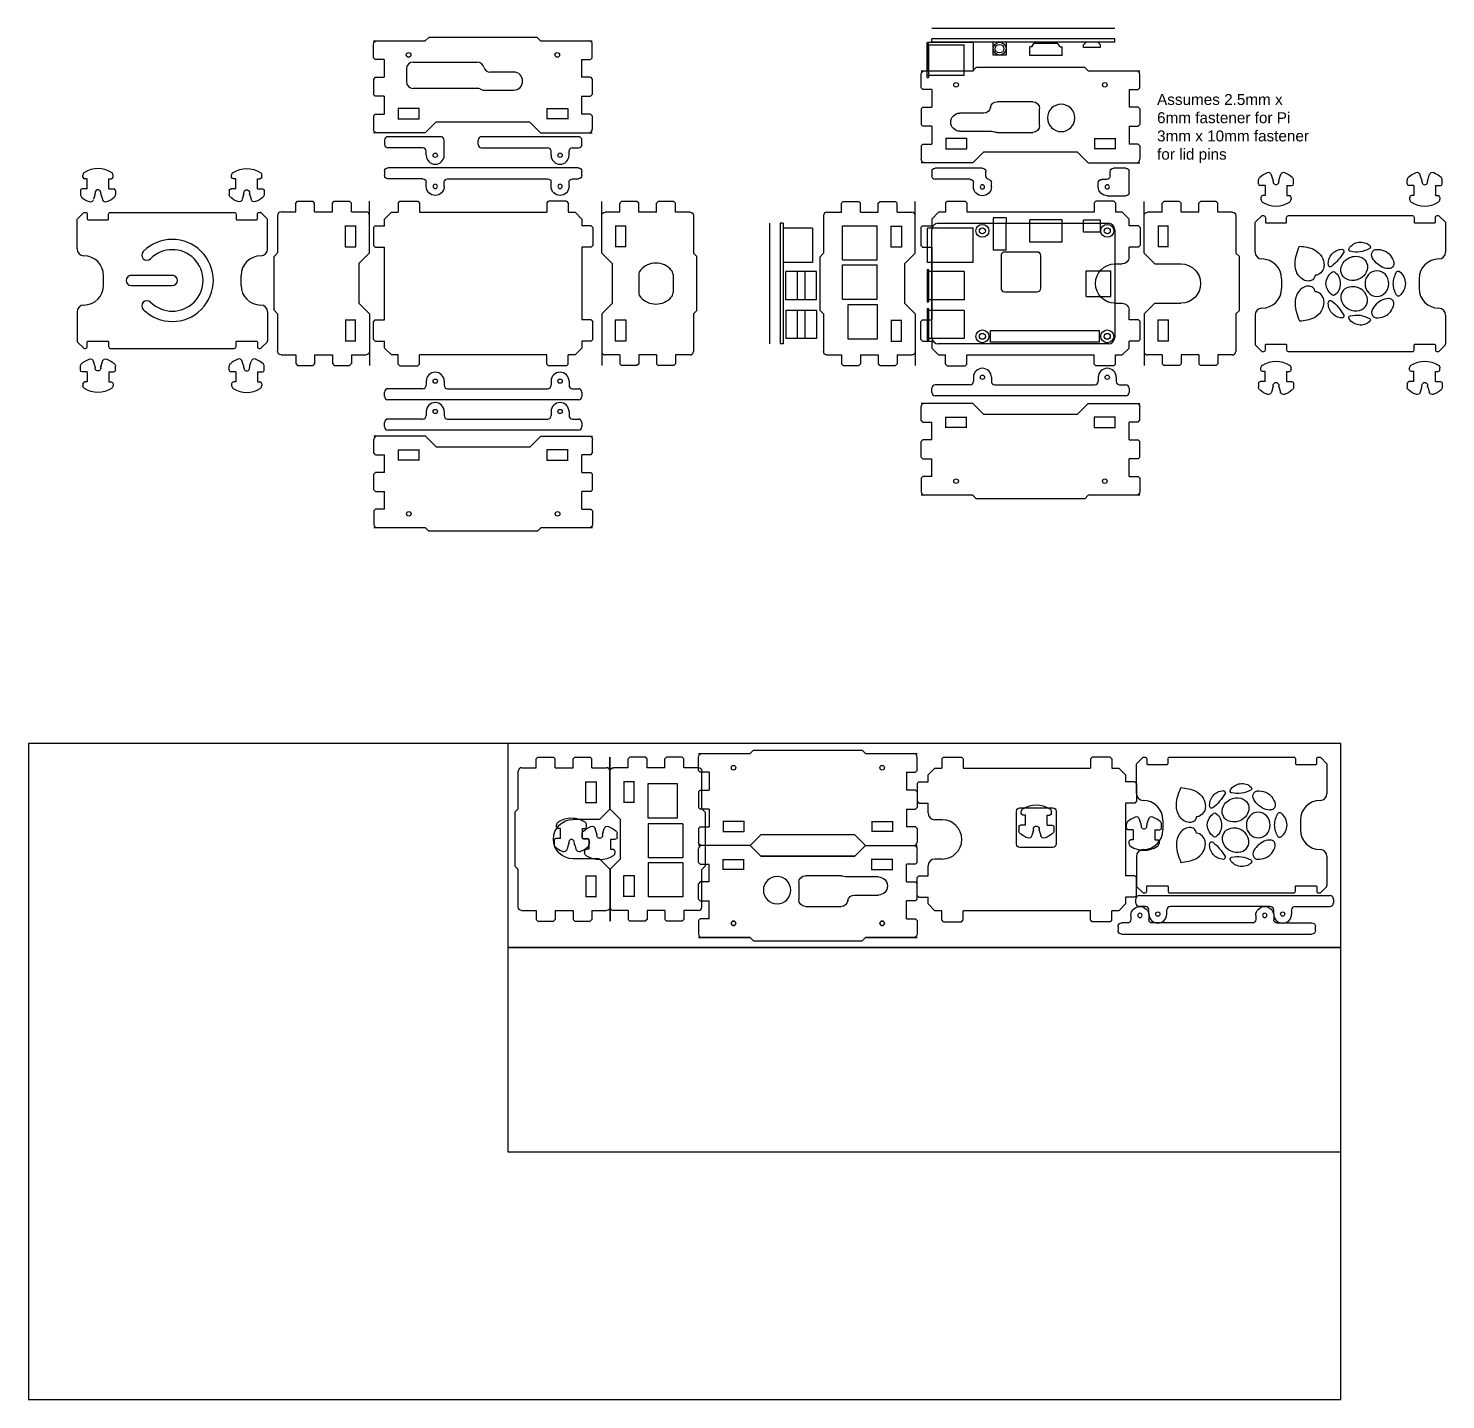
# Model space of a CAD drawing. Header units: inches. Extents: x 29.7 to 85.7, y -5.7 to 34.3.
# Drawn here: x 29.66 to 55.58, y -5.72 to 19.36 of the extents above; entities that cross this region are included whole.
import ezdxf

# ---------------------------------------------------------------- set-up
doc = ezdxf.new("R2010")
doc.units = ezdxf.units.IN
doc.header["$MEASUREMENT"] = 0
doc.layers.add('CUT', color=1, linetype='Continuous')
doc.styles.get("Standard").update_dxf_attribs({"font": 'arial.ttf'})

# ---------------------------------------------------------------- blocks, each defined once
blk = doc.blocks.new('TabHole2')
for p, q in [((-0.195, 0.0925), (0.195, 0.0925)), ((-0.19, 0.0975), (-0.19, -0.0975)), ((0.19, 0.0975), (0.19, -0.0975)), ((0.195, -0.0925), (-0.195, -0.0925))]:
    blk.add_line(p, q)
blk = doc.blocks.new('TabHole')
blk.add_blockref('TabHole2', (0, 0))
blk = doc.blocks.new('FootCurve')
for p, q in [((-1.14, 0.195), (-0.945, 0)), ((-0.945, 0), (0, 0))]:
    blk.add_line(p, q)
blk = doc.blocks.new('Serration_2')
for p, q in [((0, 1.6175), (0, 1.349)), ((0, 1.349), (0.16375, 1.349)), ((0.16375, 1.349), (0.195, 1.31775)), ((0.195, 1.31775), (0.195, 1.03425)), ((0, 1.003), (0, 0.677)), ((0, 1.003), (0.16375, 1.003)), ((0.16375, 1.003), (0.195, 1.03425)), ((0, 0.677), (0.16375, 0.677)), ((0.16375, 0.677), (0.195, 0.64575)), ((0.195, 0.64575), (0.195, 0.36225)), ((0, 0.331), (0, 0.0625)), ((0, 0.331), (0.16375, 0.331)), ((0.16375, 0.331), (0.195, 0.36225))]:
    blk.add_line(p, q)
for centre, start, end in [((-0.0625, 1.6175), 0, 90), ((-0.0625, 0.0625), 270, 0)]:
    blk.add_arc(centre, 0.0625, start, end)
blk = doc.blocks.new('Back')
for p, q in [((-0.555, -0.062), (-0.492, 0)), ((-0.492, 0), (0.493, 0)), ((0.555, -0.062), (0.493, 0)), ((-0.555, -0.062), (-1.243, -0.062)), ((1.243, -0.062), (0.555, -0.062)), ((-0.36, -1.547), (-0.36, -1.068)), ((0.36, -1.547), (0.36, -1.068))]:
    blk.add_line(p, q)
for start, end in [(90, 180), (360, 90)]:
    blk.add_arc((0, -1.068), 0.36, start, end)
at = {"xscale": -1}
for name, p in [('Serration_2', (-1.305, -1.743)), ('FootCurve', (-1.5, -1.743)), ('TabHole', (-0.86, -1.395))]:
    blk.add_blockref(name, p, dxfattribs=at)
for name, p in [('Serration_2', (1.305, -1.743)), ('FootCurve', (1.5, -1.743)), ('TabHole', (0.86, -1.395))]:
    blk.add_blockref(name, p)
blk = doc.blocks.new('Front')
for p, q in [((-0.555, -0.063), (-1.243, -0.063)), ((-0.555, -0.063), (-0.493, 0)), ((-0.493, 0), (0.492, 0)), ((0.492, 0), (0.555, -0.063)), ((1.242, -0.063), (0.555, -0.063)), ((-0.384, -0.512), (-0.384, -1.043)), ((-0.282, -0.411), (-0.282, -1.043)), ((0.343, -0.411), (0.343, -1.043)), ((0.433, -0.411), (0.433, -1.043)), ((-0.384, -1.043), (-1.014, -1.043)), ((-0.282, -1.043), (0.343, -1.043)), ((0.433, -1.043), (1.058, -1.043)), ((0.36, -1.548), (-0.36, -1.548))]:
    blk.add_line(p, q)
for points in [[(-1.014, -1.043), (-1.014, -0.512), (-0.384, -0.512)], [(-0.282, -0.411), (0.343, -0.411)], [(0.433, -0.411), (1.058, -0.411), (1.058, -1.043)]]:
    blk.add_lwpolyline(points)
at = {"xscale": -1}
for name, p in [('Serration_2', (-1.305, -1.743)), ('FootCurve', (-1.5, -1.743)), ('TabHole', (-0.86, -1.395))]:
    blk.add_blockref(name, p, dxfattribs=at)
for name, p in [('Serration_2', (1.305, -1.743)), ('FootCurve', (1.5, -1.743)), ('TabHole', (0.86, -1.395))]:
    blk.add_blockref(name, p)
blk = doc.blocks.new('Serration_3')
for p, q in [((0, 1.37025), (0, 1.6175)), ((-0.195, 1.339), (-0.03125, 1.339)), ((-0.195, 1.339), (-0.195, 1.013)), ((-0.03125, 1.339), (0, 1.37025)), ((-0.03125, 1.013), (-0.195, 1.013)), ((-0.03125, 1.013), (0, 0.98175)), ((0, 0.98175), (0, 0.69825)), ((-0.195, 0.667), (-0.03125, 0.667)), ((-0.195, 0.667), (-0.195, 0.341)), ((-0.03125, 0.667), (0, 0.69825)), ((-0.03125, 0.341), (-0.195, 0.341)), ((-0.03125, 0.341), (0, 0.30975)), ((0, 0.30975), (0, 0.0625))]:
    blk.add_line(p, q)
for centre, start, end in [((-0.0625, 1.6175), 0, 90), ((-0.0625, 0.0625), 270, 0)]:
    blk.add_arc(centre, 0.0625, start, end)
blk = doc.blocks.new('Threaded3mmBolt')
blk.add_circle((0, 0), 0.042)
blk = doc.blocks.new('OtherSide')
for p, q in [((-2, -0.0625), (-1.055, -0.0625)), ((-0.9925, 0), (-1.055, -0.0625)), ((-0.9925, 0), (0.9925, 0)), ((0.9925, 0), (1.055, -0.0625)), ((1.055, -0.0625), (2, -0.0625)), ((0.86, -1.5475), (-0.86, -1.5475))]:
    blk.add_line(p, q)
at = {"xscale": -1}
for name, p in [('Serration_3', (-2, -1.7425)), ('FootCurve', (-2, -1.7425)), ('TabHole', (-1.36, -1.395))]:
    blk.add_blockref(name, p, dxfattribs=at)
for name, p in [('Serration_3', (2, -1.7425)), ('FootCurve', (2, -1.7425)), ('TabHole', (1.36, -1.395))]:
    blk.add_blockref(name, p)
at = {"layer": 'CUT'}
for p in [(-1.36, -0.32), (1.36, -0.32)]:
    blk.add_blockref('Threaded3mmBolt', p, dxfattribs=at)
blk = doc.blocks.new('Spacer')
for p, q in [((-1.805, -0.063), (-1.805, 0.015)), ((-1.742, 0.078), (1.742, 0.078)), ((1.805, 0.015), (1.805, -0.063)), ((-1.805, -0.063), (-1.805, -0.063)), ((-1.632, -0.125), (-1.742, -0.125)), ((-1.569, -0.263), (-1.569, -0.188)), ((-1.241, -0.263), (-1.241, -0.188)), ((0.652, -0.125), (-1.178, -0.125)), ((0.714, -0.263), (0.714, -0.188)), ((1.043, -0.263), (1.043, -0.188)), ((1.105, -0.125), (1.742, -0.125)), ((1.805, -0.063), (1.805, -0.063))]:
    blk.add_line(p, q)
for centre in [(-1.405, -0.263), (0.878, -0.263)]:
    blk.add_circle(centre, 0.0392)
for centre, radius, start, end in [((-1.742, 0.015), 0.0625, 90, 180), ((1.742, 0.015), 0.0625, 0, 90), ((-1.742, -0.063), 0.0625, 180, 270), ((-1.632, -0.188), 0.0625, 0, 90), ((-1.178, -0.188), 0.0625, 90, 180), ((0.652, -0.188), 0.0625, 0, 90), ((1.105, -0.188), 0.0625, 90, 180), ((1.742, -0.063), 0.0625, 270, 0), ((-1.405, -0.263), 0.164, 180, 0), ((0.878, -0.263), 0.164, 180, 0)]:
    blk.add_arc(centre, radius, start, end)
blk = doc.blocks.new('Baseplate')
for p, q in [((-0.5, 1.474), (-0.469, 1.505)), ((-0.5, 1.474), (-0.5, 1.305)), ((-0.469, 1.505), (-0.141, 1.505)), ((-0.141, 1.505), (-0.11, 1.474)), ((-0.11, 1.474), (-0.11, 1.305)), ((2.22, 1.474), (2.251, 1.505)), ((2.22, 1.474), (2.22, 1.305)), ((2.579, 1.505), (2.251, 1.505)), ((2.579, 1.505), (2.61, 1.474)), ((2.61, 1.474), (2.61, 1.305)), ((-0.95, 1.024), (-0.919, 1.055)), ((-0.919, 1.055), (-0.75, 1.055)), ((3.029, 1.055), (2.86, 1.055)), ((3.029, 1.055), (3.06, 1.024)), ((-0.95, 1.024), (-0.95, 0.696)), ((3.06, 1.024), (3.06, 0.696)), ((-0.95, 0.696), (-0.919, 0.665)), ((-0.919, 0.665), (-0.75, 0.665)), ((-0.75, 0.485), (-0.75, 0.665)), ((3.029, 0.665), (2.86, 0.665)), ((3.06, 0.696), (3.029, 0.665)), ((-0.495, 0.36), (-0.625, 0.36)), ((-0.75, -0.665), (-0.75, -0.485)), ((-0.495, -0.36), (-0.625, -0.36)), ((-0.95, -0.696), (-0.919, -0.665)), ((-0.95, -1.024), (-0.95, -0.696)), ((-0.919, -0.665), (-0.75, -0.665)), ((3.029, -0.665), (2.86, -0.665)), ((3.029, -0.665), (3.06, -0.696)), ((3.06, -1.024), (3.06, -0.696)), ((-0.919, -1.055), (-0.95, -1.024)), ((3.06, -1.024), (3.029, -1.055)), ((-0.919, -1.055), (-0.75, -1.055)), ((3.029, -1.055), (2.86, -1.055)), ((-0.5, -1.474), (-0.5, -1.305)), ((-0.469, -1.505), (-0.5, -1.474)), ((-0.469, -1.505), (-0.141, -1.505)), ((-0.141, -1.505), (-0.11, -1.474)), ((-0.11, -1.474), (-0.11, -1.305)), ((2.22, -1.474), (2.22, -1.305)), ((2.251, -1.505), (2.22, -1.474)), ((2.579, -1.505), (2.251, -1.505)), ((2.61, -1.474), (2.579, -1.505)), ((2.61, -1.474), (2.61, -1.305))]:
    blk.add_line(p, q)
for points in [[(-0.75, 1.055), (-0.75, 1.18), (-0.625, 1.305), (-0.5, 1.305)], [(-0.11, 1.305), (2.22, 1.305)], [(2.61, 1.305), (2.735, 1.305), (2.86, 1.18), (2.86, 1.055)], [(2.86, 0.665), (2.86, -0.665)], [(-0.5, -1.305), (-0.625, -1.305), (-0.75, -1.18), (-0.75, -1.055)], [(2.86, -1.055), (2.86, -1.18), (2.735, -1.305), (2.61, -1.305)], [(2.22, -1.305), (-0.11, -1.305)]]:
    blk.add_lwpolyline(points)
blk.add_lwpolyline([(0.93, 0.577), (1.53, 0.577, -0.414214), (1.592, 0.515), (1.592, -0.085, -0.414214), (1.53, -0.148), (0.93, -0.148, -0.414214), (0.867, -0.085), (0.867, 0.515, -0.414214)], format="xyb", close=True)
for centre, radius, start, end in [((-0.625, 0.485), 0.125, 180, 270), ((-0.495, 0), 0.36, 270, 90), ((-0.625, -0.485), 0.125, 90, 180)]:
    blk.add_arc(centre, radius, start, end)
blk = doc.blocks.new('Side')
for p, q in [((-0.992, 0), (0.993, 0)), ((0.993, 0), (1.055, -0.063)), ((-1.055, -0.063), (-2, -0.063)), ((-1.055, -0.063), (-0.992, 0)), ((2, -0.063), (1.055, -0.063)), ((-0.167, -1.066), (-0.167, -0.753)), ((-0.042, -0.628), (0.608, -0.628)), ((0.855, -0.837), (1.292, -0.837)), ((0.608, -1.191), (-0.042, -1.191)), ((1.292, -1.167), (0.714, -1.167))]:
    blk.add_line(p, q)
blk.add_lwpolyline([(-0.86, -1.548), (0.86, -1.548)])
blk.add_circle((-0.563, -0.925), 0.25)
for centre, radius, start, end in [((-0.042, -0.753), 0.125, 90, 180), ((0.608, -0.753), 0.125, 9.5893, 90), ((0.855, -0.712), 0.125, 189.5893, 270), ((1.292, -1.002), 0.165, 270, 90), ((-0.042, -1.066), 0.125, 180, 270), ((0.608, -1.066), 0.125, 270, 295.0078), ((0.714, -1.292), 0.125, 90, 115.0078)]:
    blk.add_arc(centre, radius, start, end)
at = {"xscale": -1}
for name, p in [('Serration_3', (-2, -1.743)), ('FootCurve', (-2, -1.743)), ('TabHole', (-1.36, -1.395))]:
    blk.add_blockref(name, p, dxfattribs=at)
for name, p in [('Serration_3', (2, -1.743)), ('FootCurve', (2, -1.743)), ('TabHole', (1.36, -1.395))]:
    blk.add_blockref(name, p)
at = {"layer": 'CUT', "xscale": -1}
for p in [(-1.36, -0.32), (1.36, -0.32)]:
    blk.add_blockref('Threaded3mmBolt', p, dxfattribs=at)
blk = doc.blocks.new('RaspPi')
for p, q in [((3, 28), (82, 28)), ((57.82, 27), (7.18, 27)), ((7.18, 27), (7.18, 22)), ((57.82, 22), (57.82, 27)), ((86.56, 11.5), (86.56, 26.5)), ((87.16, 26.5), (86.56, 26.5)), ((87.16, 11.5), (87.16, 26.5)), ((154, -28), (154, 28)), ((154, 28), (155.5, 28)), ((155.5, -28), (155.5, 28)), ((160.45, -28), (160.45, 28)), ((0, -25), (0, 25)), ((7.18, 22), (57.82, 22)), ((69.96, 12.45), (69.96, 25.55)), ((69.96, 25.55), (87.16, 25.55)), ((85, 25), (85, -25)), ((138.5, 25.55), (152.8, 25.55)), ((138.5, 12.45), (138.5, 25.55)), ((143.9, 25.55), (143.9, 12.45)), ((147.4, 25.55), (147.4, 12.45)), ((152.8, 12.45), (152.8, 25.55)), ((69.96, 12.45), (87.16, 12.45)), ((69.96, -5.55), (69.96, 7.55)), ((69.96, 7.55), (87.16, 7.55)), ((87.16, 11.5), (86.56, 11.5)), ((86.56, -6.5), (86.56, 8.5)), ((87.16, 8.5), (86.56, 8.5)), ((87.16, -6.5), (87.16, 8.5)), ((138.5, 12.45), (152.8, 12.45)), ((138.5, 7.55), (152.8, 7.55)), ((138.5, 7.55), (138.5, -5.55)), ((143.9, 7.55), (143.9, -5.55)), ((147.4, 7.55), (147.4, -5.55)), ((152.8, 7.55), (152.8, -5.55)), ((13.3, 6), (1.9, 6)), ((1.9, 6), (1.9, -6)), ((13.3, 6), (13.3, -6)), ((13.3, -6), (1.9, -6)), ((69.96, -5.55), (87.16, -5.55)), ((87.16, -6.5), (86.56, -6.5)), ((138.5, -5.55), (152.8, -5.55)), ((65.75, -9.75), (65.75, -25.75)), ((65.75, -9.75), (87, -9.75)), ((87, -9.75), (87, -25.75)), ((140.5, -25.75), (140.5, -9.75)), ((140.5, -9.75), (154, -9.75)), ((24.5, -19.25), (24.5, -29.6)), ((24.5, -19.25), (39.5, -19.25)), ((39.5, -19.25), (39.5, -29.6)), ((50.5, -15.5), (56.5, -15.5)), ((50.5, -15.5), (50.5, -28)), ((56.5, -28), (56.5, -15.5)), ((6.6, -23.85), (6.6, -29.5)), ((6.6, -23.85), (14.6, -23.85)), ((14.6, -23.85), (14.6, -29.5)), ((65.75, -25.75), (87, -25.75)), ((140.5, -25.75), (154, -25.75)), ((82, -28), (3, -28)), ((6.6, -29.5), (14.6, -29.5)), ((24.5, -29.6), (39.5, -29.6)), ((50.5, -30.5), (50.5, -28)), ((50.5, -30.5), (56.5, -30.5)), ((56.5, -30.5), (56.5, -28)), ((154, -28), (155.5, -28)), ((65.75, -98.61), (87, -98.61)), ((65.75, -112.11), (65.75, -98.61)), ((69.96, -96.61), (87.16, -96.61)), ((69.96, -96.61), (69.96, -110.91)), ((86.56, -96.61), (86.56, -95.66)), ((87.16, -95.66), (86.56, -95.66)), ((86.56, -110.91), (86.56, -96.61)), ((87, -98.61), (87, -112.11)), ((87.16, -95.66), (87.16, -111.86)), ((6.6, -109.61), (14.6, -109.61)), ((6.6, -109.61), (6.6, -110.86)), ((6.6, -110.86), (7.85, -112.11)), ((14.6, -110.86), (13.35, -112.11)), ((14.6, -109.61), (14.6, -110.86)), ((24.5, -105.96), (39.5, -105.96)), ((24.5, -105.96), (24.5, -109.96)), ((25.45, -109.96), (24.5, -109.96)), ((25.45, -109.96), (26.4, -111.46)), ((26.4, -111.46), (37.6, -111.46)), ((38.55, -109.96), (37.6, -111.46)), ((38.55, -109.96), (39.5, -109.96)), ((39.5, -105.96), (39.5, -109.96)), ((50.5, -112.11), (50.5, -106.11)), ((50.5, -106.11), (56.5, -106.11)), ((56.5, -106.11), (56.5, -112.11)), ((86.56, -110.91), (69.96, -110.91)), ((86.56, -110.91), (86.56, -111.86)), ((87.16, -111.86), (86.56, -111.86)), ((0, -112.11), (0, -113.61)), ((0, -112.11), (85, -112.11)), ((0, -113.61), (85, -113.61)), ((87, -112.11), (65.75, -112.11)), ((85, -112.11), (85, -113.61)), ((0, -118.56), (85, -118.56))]:
    blk.add_line(p, q)
for centre, radius in [((3.5, 24.5), 3), ((61.5, 24.5), 3), ((3.5, 24.5), 1.38), ((61.5, 24.5), 1.38), ((3.5, -24.5), 3), ((3.5, -24.5), 1.38), ((61.5, -24.5), 3), ((61.5, -24.5), 1.38), ((53.5, -109.11), 3), ((53.5, -109.11), 2)]:
    blk.add_circle(centre, radius)
for centre, start, end in [((3, 25), 90, 180), ((82, 25), 0, 90), ((3, -25), 180, 270), ((82, -25), 270, 0)]:
    blk.add_arc(centre, 3, start, end)
blk = doc.blocks.new('PiSymbol')
at = {"layer": 'CUT'}
for centre, radius, start, end in [((-0.346, 0.142), 0.246, 83.4596, 177.2954), ((-0.95, 0.853), 0.836, 299.1813, 321.5738), ((-0.321, 0.354), 0.0327, 321.5738, 83.4596), ((-0.175, 0.298), 0.0327, 144.9719, 216.5639), ((0.013, 0.167), 0.262, 92.8357, 144.9719), ((-0.009, 0.422), 0.239, 216.5639, 272.151), ((-0.013, 0.167), 0.262, 35.0281, 87.1643), ((0.009, 0.422), 0.239, 267.849, 323.4361), ((0.175, 0.298), 0.0327, 323.4361, 35.0281), ((0.321, 0.354), 0.0327, 96.5404, 218.4262), ((0.95, 0.853), 0.836, 218.4262, 240.8187), ((0.345, 0.142), 0.246, 2.7046, 96.5404), ((-0.477, -0.169), 0.237, 122.6242, 221.611), ((-0.587, 0.003), 0.0327, 13.7258, 122.6242), ((-0.997, -0.097), 0.454, 330.5094, 13.7258), ((-0.559, 0.152), 0.0327, 177.2954, 299.1813), ((0.558, 0.152), 0.0327, 240.8187, 2.7046), ((0.996, -0.097), 0.454, 166.2742, 209.4906), ((0.587, 0.003), 0.0327, 57.3758, 166.2742), ((0.477, -0.169), 0.237, 318.389, 57.3758), ((-0.63, -0.304), 0.0327, 221.611, 330.5094), ((0.629, -0.304), 0.0327, 209.4906, 318.389), ((0.024, -1.19), 0.461, 93.055, 119.122), ((-0.025, -1.19), 0.461, 60.878, 86.945), ((-0.184, -0.816), 0.0327, 119.122, 218.8394), ((0.002, -0.666), 0.272, 218.8394, 269.4443), ((-0.003, -0.666), 0.272, 270.5557, 321.1606), ((0.184, -0.816), 0.0327, 321.1606, 60.878)]:
    blk.add_arc(centre, radius, start, end, dxfattribs=at)
blk.add_ellipse((0, -0.449), major_axis=(-0.22, 0), ratio=0.930887, dxfattribs=at)
for points, knots in [([(-0.14, 0.613), (-0.118, 0.62), (-0.07, 0.635), (-0.02, 0.757), (-0.125, 0.929), (-0.38, 0.984), (-0.547, 0.921), (-0.644, 0.885)], [0.8936892, 0.8936892, 0.8936892, 0.8936892, 0.9636226, 1.0498183, 1.2668456, 1.5012888, 1.8271198, 1.8271198, 1.8271198, 1.8271198]), ([(-0.644, 0.885), (-0.635, 0.795), (-0.618, 0.644), (-0.477, 0.493), (-0.338, 0.451), (-0.222, 0.477), (-0.155, 0.542), (-0.144, 0.596), (-0.14, 0.613)], [0, 0, 0, 0, 0.2810917, 0.4696819, 0.623563, 0.7199689, 0.8387473, 0.8936892, 0.8936892, 0.8936892, 0.8936892]), ([(0.139, 0.613), (0.117, 0.62), (0.068, 0.635), (0.018, 0.757), (0.124, 0.929), (0.379, 0.984), (0.546, 0.921), (0.643, 0.885)], [0.8936892, 0.8936892, 0.8936892, 0.8936892, 0.9636226, 1.0498183, 1.2668456, 1.5012888, 1.8271198, 1.8271198, 1.8271198, 1.8271198]), ([(0.643, 0.885), (0.633, 0.795), (0.617, 0.644), (0.475, 0.493), (0.337, 0.451), (0.221, 0.477), (0.154, 0.542), (0.142, 0.596), (0.139, 0.613)], [0, 0, 0, 0, 0.2810917, 0.4696819, 0.623563, 0.7199689, 0.8387473, 0.8936892, 0.8936892, 0.8936892, 0.8936892]), ([(-0.054, -0.055), (-0.057, -0.081), (-0.076, -0.154), (-0.156, -0.26), (-0.308, -0.309), (-0.452, -0.224), (-0.492, -0.038), (-0.392, 0.138), (-0.215, 0.194), (-0.071, 0.11), (-0.049, 0.002), (-0.054, -0.055), (-0.054, -0.055)], [0.094843, 0.094843, 0.094843, 0.094843, 0.179843, 0.331355, 0.501424, 0.633474, 0.814835, 1.047571, 1.214714, 1.349568, 1.527963, 1.528765, 1.528765, 1.528765, 1.528765]), ([(0.053, -0.055), (0.056, -0.081), (0.075, -0.154), (0.155, -0.26), (0.307, -0.309), (0.451, -0.224), (0.491, -0.038), (0.391, 0.138), (0.214, 0.194), (0.07, 0.11), (0.049, 0.002), (0.053, -0.055), (0.053, -0.055)], [0.094843, 0.094843, 0.094843, 0.094843, 0.179843, 0.331355, 0.501424, 0.633474, 0.814835, 1.047571, 1.214714, 1.349568, 1.527963, 1.528765, 1.528765, 1.528765, 1.528765])]:
    blk.add_open_spline(points, degree=3, knots=knots, dxfattribs=at)
for points in [[(-0.549, -0.371), (-0.5, -0.358), (-0.384, -0.414), (-0.292, -0.519), (-0.258, -0.646), (-0.275, -0.706), (-0.327, -0.737), (-0.455, -0.702), (-0.551, -0.607), (-0.588, -0.466), (-0.58, -0.404), (-0.549, -0.371)], [(0.549, -0.371), (0.5, -0.358), (0.384, -0.414), (0.292, -0.519), (0.258, -0.646), (0.274, -0.706), (0.327, -0.737), (0.455, -0.702), (0.55, -0.607), (0.588, -0.466), (0.58, -0.404), (0.549, -0.371)]]:
    blk.add_spline(points, degree=3, dxfattribs=at)
blk = doc.blocks.new('Lid2')
for p, q in [((-1.258, -1.075), (-1.258, -1.255)), ((1.257, -1.075), (1.257, -1.255)), ((1.742, -1.74), (1.742, -2.269)), ((1.627, -2.398), (1.733, -2.292))]:
    blk.add_line(p, q)
for points in [[(-1.742, -0.59), (-1.742, -0.06, -0.198912), (-1.733, -0.038), (-1.627, 0.068, -0.198912), (-1.605, 0.078), (-1.586, 0.078, -0.414214), (-1.555, 0.046), (-1.555, -0.039, 0.414214), (-1.539, -0.055), (-1.181, -0.055, 0.414214), (-1.165, -0.039), (-1.165, 0.046, -0.414214), (-1.134, 0.078), (1.134, 0.078, -0.414214), (1.165, 0.046), (1.165, -0.039, 0.414214), (1.181, -0.055), (1.539, -0.055, 0.414214), (1.555, -0.039), (1.555, 0.046, -0.414214), (1.586, 0.078), (1.605, 0.078, -0.198912), (1.627, 0.068), (1.733, -0.038, -0.198912), (1.742, -0.06), (1.742, -0.59)], [(-1.742, -1.74), (-1.742, -2.269, 0.198912), (-1.733, -2.292), (-1.627, -2.398, 0.198912), (-1.605, -2.407), (-1.586, -2.407, 0.414214), (-1.555, -2.376), (-1.555, -2.29, -0.414214), (-1.539, -2.275), (-1.181, -2.275, -0.414214), (-1.165, -2.29), (-1.165, -2.376, 0.414214), (-1.134, -2.407), (1.134, -2.407, 0.414214), (1.165, -2.376), (1.165, -2.29, -0.414214), (1.181, -2.275), (1.539, -2.275, -0.414214), (1.555, -2.29), (1.555, -2.376, 0.414214), (1.586, -2.407), (1.605, -2.407)]]:
    blk.add_lwpolyline(points, format="xyb")
for centre, radius, start, end in [((-1.618, -0.59), 0.125, 180, 270), ((-1.618, -1.075), 0.36, 0, 90), ((1.617, -1.075), 0.36, 90, 180), ((1.617, -0.59), 0.125, 270, 0), ((-1.618, -1.255), 0.36, 270, 0), ((1.617, -1.255), 0.36, 180, 270), ((-1.618, -1.74), 0.125, 90, 180), ((1.617, -1.74), 0.125, 0, 90), ((1.711, -2.269), 0.0312, 315, 0), ((1.605, -2.376), 0.0312, 270, 315)]:
    blk.add_arc(centre, radius, start, end)
at = {"xscale": -1.062354987448263, "yscale": 1.062354987448263, "zscale": 1.062354987448263, "rotation": 90}
blk.add_blockref('PiSymbol', (0.009, -1.165), dxfattribs=at)
blk = doc.blocks.new('Latch')
for p, q in [((-0.276, 0.026), (-0.276, 0.06)), ((0.276, 0.026), (0.276, 0.06)), ((-0.32, -0.221), (-0.32, -0.293)), ((-0.2, -0.19), (-0.289, -0.19)), ((-0.2, -0.005), (-0.244, -0.005)), ((-0.2, -0.19), (-0.2, -0.005)), ((0.2, -0.19), (0.2, -0.005)), ((0.2, -0.005), (0.244, -0.005)), ((0.2, -0.19), (0.289, -0.19)), ((0.32, -0.221), (0.32, -0.293)), ((-0.06, -0.304), (-0.081, -0.38)), ((0.06, -0.304), (0.081, -0.38))]:
    blk.add_line(p, q)
for centre, radius, start, end in [((-0.213, 0.06), 0.0625, 123.1255, 180), ((-0.244, 0.026), 0.0312, 180, 270), ((0, -0.267), 0.452, 56.8745, 123.1255), ((0.244, 0.026), 0.0312, 270, 0), ((0.213, 0.06), 0.0625, 0, 56.8745), ((-0.289, -0.221), 0.0312, 90, 180), ((0, -0.258), 0.052, 343.6762, 196.3238), ((0.289, -0.221), 0.0312, 0, 90), ((-0.258, -0.293), 0.0625, 180, 228.6806), ((0, 0), 0.452, 228.6806, 248.7914), ((-0.141, -0.364), 0.0625, 248.7914, 345), ((0, -0.32), 0.0625, 146.1714, 165), ((-0.065, -0.277), 0.0156, 326.1714, 16.3238), ((0.065, -0.277), 0.0156, 163.6762, 213.8286), ((0, -0.32), 0.0625, 15, 33.8286), ((0.141, -0.364), 0.0625, 195, 291.2086), ((0, 0), 0.452, 291.2086, 311.3194), ((0.258, -0.293), 0.0625, 311.3194, 0)]:
    blk.add_arc(centre, radius, start, end)
blk = doc.blocks.new('BatteryBack')
for p, q in [((-0.881, 0.555), (-0.881, 1.243)), ((-0.881, 0.555), (-0.943, 0.493)), ((-0.943, 0.493), (-0.943, -0.493)), ((0.604, 0.36), (0.604, -0.36)), ((-0.506, -0.165), (-0.506, 0.165)), ((0.119, -0.165), (0.119, 0.165)), ((-0.881, -0.555), (-0.943, -0.493)), ((-0.881, -1.242), (-0.881, -0.555))]:
    blk.add_line(p, q)
for centre, radius, start, end in [((-0.193, 0), 0.375, 41.4096, 138.5904), ((-0.381, 0.165), 0.125, 138.5904, 180), ((-0.006, 0.165), 0.125, 0, 41.4096), ((-0.381, -0.165), 0.125, 180, 221.4096), ((-0.193, 0), 0.375, 221.4096, 318.5904), ((-0.006, -0.165), 0.125, 318.5904, 0)]:
    blk.add_arc(centre, radius, start, end)
at = {"rotation": 90}
for name, p in [('Serration_2', (0.799, 1.305)), ('FootCurve', (0.799, 1.5)), ('TabHole', (0.452, 0.86))]:
    blk.add_blockref(name, p, dxfattribs=at)
at = {"xscale": -1, "rotation": 90}
for name, p in [('FootCurve', (0.799, -1.5)), ('TabHole', (0.452, -0.86)), ('Serration_2', (0.799, -1.305))]:
    blk.add_blockref(name, p, dxfattribs=at)
blk = doc.blocks.new('PowerBase')
for p, q in [((-3.36, 1.47375), (-3.32875, 1.505)), ((-3.36, 1.47375), (-3.36, 1.305)), ((-3.32875, 1.505), (-3.00125, 1.505)), ((-3.00125, 1.505), (-2.97, 1.47375)), ((-2.97, 1.47375), (-2.97, 1.305)), ((-0.64, 1.47375), (-0.60875, 1.505)), ((-0.64, 1.47375), (-0.64, 1.305)), ((-0.28125, 1.505), (-0.60875, 1.505)), ((-0.28125, 1.505), (-0.25, 1.47375)), ((-0.25, 1.47375), (-0.25, 1.305)), ((-3.81, 1.02375), (-3.77875, 1.055)), ((-3.77875, 1.055), (-3.61, 1.055)), ((0.16875, 1.055), (0, 1.055)), ((0.16875, 1.055), (0.2, 1.02375)), ((-3.81, 1.02375), (-3.81, 0.69625)), ((0.2, 1.02375), (0.2, 0.69625)), ((-3.81, 0.69625), (-3.77875, 0.665)), ((-3.77875, 0.665), (-3.61, 0.665)), ((-3.61, -0.665), (-3.61, 0.665)), ((0.16875, 0.665), (0, 0.665)), ((0.2, 0.69625), (0.16875, 0.665)), ((-3.81, -0.69625), (-3.77875, -0.665)), ((-3.81, -1.02375), (-3.81, -0.69625)), ((-3.77875, -0.665), (-3.61, -0.665)), ((0.16875, -0.665), (0, -0.665)), ((0.16875, -0.665), (0.2, -0.69625)), ((0.2, -1.02375), (0.2, -0.69625)), ((-3.77875, -1.055), (-3.81, -1.02375)), ((0.2, -1.02375), (0.16875, -1.055)), ((-3.77875, -1.055), (-3.61, -1.055)), ((0.16875, -1.055), (0, -1.055)), ((-3.36, -1.47375), (-3.36, -1.305)), ((-3.32875, -1.505), (-3.36, -1.47375)), ((-3.32875, -1.505), (-3.00125, -1.505)), ((-3.00125, -1.505), (-2.97, -1.47375)), ((-2.97, -1.47375), (-2.97, -1.305)), ((-0.64, -1.47375), (-0.64, -1.305)), ((-0.60875, -1.505), (-0.64, -1.47375)), ((-0.28125, -1.505), (-0.60875, -1.505)), ((-0.25, -1.47375), (-0.28125, -1.505)), ((-0.25, -1.47375), (-0.25, -1.305))]:
    blk.add_line(p, q)
for points in [[(-3.61, 1.055), (-3.61, 1.18), (-3.485, 1.305), (-3.36, 1.305)], [(-2.97, 1.305), (-0.64, 1.305)], [(-0.25, 1.305), (-0.125, 1.305), (0, 1.18), (0, 1.055)], [(0, 0.665), (0, -0.665)], [(-3.36, -1.305), (-3.485, -1.305), (-3.61, -1.18), (-3.61, -1.055)], [(0, -1.055), (0, -1.18), (-0.125, -1.305), (-0.25, -1.305)], [(-0.64, -1.305), (-2.97, -1.305)]]:
    blk.add_lwpolyline(points)
blk = doc.blocks.new('Power_Front')
for p, q in [((-0.555, 1.485), (-1.2425, 1.485)), ((-0.555, 1.485), (-0.4925, 1.5475)), ((-0.4925, 1.5475), (0.4925, 1.5475)), ((0.4925, 1.5475), (0.555, 1.485)), ((1.2425, 1.485), (0.555, 1.485)), ((0.36, 0), (-0.36, 0))]:
    blk.add_line(p, q)
at = {"xscale": -1}
for name, p in [('Serration_2', (-1.305, -0.195)), ('TabHole', (-0.86, 0.1525)), ('FootCurve', (-1.5, -0.195))]:
    blk.add_blockref(name, p, dxfattribs=at)
for name, p in [('Serration_2', (1.305, -0.195)), ('FootCurve', (1.5, -0.195)), ('TabHole', (0.86, 0.1525))]:
    blk.add_blockref(name, p)
blk = doc.blocks.new('Power_lid')
for p, q in [((-0.09, -0.36), (0.09, -0.36)), ((-0.094, -0.868), (-0.094, -1.618)), ((0.094, -0.868), (0.094, -1.618)), ((-0.09, -2.875), (0.09, -2.875)), ((-1.233, -3.244), (-1.127, -3.351)), ((-0.575, -3.36), (-1.105, -3.36)), ((0.575, -3.36), (1.105, -3.36)), ((1.233, -3.244), (1.127, -3.351))]:
    blk.add_line(p, q)
for points in [[(-0.575, 0.125), (-1.105, 0.125, 0.198912), (-1.127, 0.116), (-1.233, 0.009, 0.198912), (-1.243, -0.013), (-1.243, -0.031, 0.414214), (-1.211, -0.062), (-1.126, -0.062, -0.414214), (-1.11, -0.078), (-1.11, -0.437, -0.414214), (-1.126, -0.452), (-1.211, -0.452, 0.414214), (-1.243, -0.484), (-1.243, -2.751, 0.414214), (-1.211, -2.783), (-1.126, -2.783, -0.414214), (-1.11, -2.798), (-1.11, -3.157, -0.414214), (-1.126, -3.173), (-1.211, -3.173, 0.414214), (-1.243, -3.204), (-1.243, -3.222)], [(0.575, 0.125), (1.105, 0.125, -0.198912), (1.127, 0.116), (1.233, 0.009, -0.198912), (1.243, -0.013), (1.243, -0.031, -0.414214), (1.211, -0.062), (1.126, -0.062, 0.414214), (1.11, -0.078), (1.11, -0.437, 0.414214), (1.126, -0.452), (1.211, -0.452, -0.414214), (1.243, -0.484), (1.243, -2.751, -0.414214), (1.211, -2.783), (1.126, -2.783, 0.414214), (1.11, -2.798), (1.11, -3.157, 0.414214), (1.126, -3.173), (1.211, -3.173, -0.414214), (1.243, -3.204), (1.243, -3.222)]]:
    blk.add_lwpolyline(points, format="xyb")
for centre, radius, start, end in [((-0.575, 0), 0.125, 0, 90), ((-0.09, 0), 0.36, 180, 270), ((0.09, 0), 0.36, 270, 0), ((0.575, 0), 0.125, 90, 180), ((0, -0.868), 0.0938, 0, 180), ((0, -1.618), 0.75, 135, 45), ((0, -1.618), 0.562, 135, 45), ((-0.464, -1.153), 0.0937, 315, 135), ((0.464, -1.153), 0.0937, 45, 225), ((0, -1.618), 0.0937, 180, 0), ((-0.09, -3.235), 0.36, 90, 180), ((0.09, -3.235), 0.36, 0, 90), ((-1.211, -3.222), 0.0312, 180, 225), ((-1.105, -3.329), 0.0312, 225, 270), ((-0.575, -3.235), 0.125, 270, 0), ((0.575, -3.235), 0.125, 180, 270), ((1.105, -3.329), 0.0312, 270, 315), ((1.211, -3.222), 0.0312, 315, 0)]:
    blk.add_arc(centre, radius, start, end)
blk = doc.blocks.new('Power_Side')
for p, q in [((-2, 0.062), (-1.055, 0.062)), ((-0.992, 0.125), (-1.055, 0.062)), ((0.992, 0.125), (-0.992, 0.125)), ((1.055, 0.062), (0.992, 0.125)), ((1.055, 0.062), (2, 0.062)), ((-1.4, -0.452), (-1.4, -0.682)), ((-1.275, -0.328), (-0.105, -0.328)), ((0.561, -0.51), (0.136, -0.51)), ((-0.105, -0.807), (-1.275, -0.807)), ((0.019, -0.84), (0.561, -0.84))]:
    blk.add_line(p, q)
blk.add_lwpolyline([(0.86, -1.423), (-0.86, -1.423)])
for centre, radius, start, end in [((-1.275, -0.452), 0.125, 90, 180), ((-0.105, -0.452), 0.125, 15.7595, 90), ((0.136, -0.385), 0.125, 195.7595, 270), ((0.561, -0.675), 0.165, 270, 90), ((-1.275, -0.682), 0.125, 180, 270), ((-0.105, -0.932), 0.125, 60.2732, 90), ((0.019, -0.715), 0.125, 240.2732, 270)]:
    blk.add_arc(centre, radius, start, end)
at = {"xscale": -1}
for name, p in [('Serration_3', (-2, -1.618)), ('TabHole', (-1.36, -1.27)), ('FootCurve', (-2, -1.618))]:
    blk.add_blockref(name, p, dxfattribs=at)
for name, p in [('Serration_3', (2, -1.618)), ('TabHole', (1.36, -1.27)), ('FootCurve', (2, -1.618))]:
    blk.add_blockref(name, p)
at = {"layer": 'CUT'}
for p in [(-1.36, -0.195), (1.36, -0.195)]:
    blk.add_blockref('Threaded3mmBolt', p, dxfattribs=at)
blk = doc.blocks.new('Spacer_Front')
for p, q in [((-0.4, -0.102), (-0.4, 0.278)), ((-0.337, 0.34), (-0.115, 0.34)), ((-0.053, 0.2), (-0.053, 0.278)), ((-0.4, 0.2), (-0.4, 0.2)), ((-0.053, 0.2), (-0.053, 0.2)), ((0.102, 0.138), (0.01, 0.138)), ((0.164, 0), (0.164, 0.075)), ((0, -0.164), (-0.337, -0.164))]:
    blk.add_line(p, q)
blk.add_circle((0, 0), 0.0392)
for centre, radius, start, end in [((-0.337, 0.278), 0.0625, 90, 180), ((-0.115, 0.278), 0.0625, 0, 90), ((0.01, 0.2), 0.0625, 180, 270), ((0, 0), 0.164, 270, 0), ((0.102, 0.075), 0.0625, 0, 90), ((-0.337, -0.102), 0.0625, 180, 270)]:
    blk.add_arc(centre, radius, start, end)
blk = doc.blocks.new('Spacer_Front2')
for p, q in [((-0.065, 0.198), (-0.065, 0.278)), ((-0.002, 0.34), (0.864, 0.34)), ((0.927, 0.278), (0.927, 0.2)), ((-0.164, 0), (-0.164, 0.075)), ((-0.065, 0.2), (-0.065, 0.2)), ((0.164, 0), (0.164, 0.075)), ((0.227, 0.138), (0.864, 0.138)), ((0.927, 0.2), (0.927, 0.2))]:
    blk.add_line(p, q)
blk.add_circle((0, 0), 0.0392)
for centre, radius, start, end in [((-0.002, 0.278), 0.0625, 90, 180), ((0.864, 0.278), 0.0625, 0, 90), ((-0.102, 0.075), 0.0625, 101.924, 180), ((0, 0), 0.164, 180, 0), ((-0.127, 0.198), 0.0625, 281.924, 0), ((0.227, 0.075), 0.0625, 90, 180), ((0.864, 0.2), 0.0625, 270, 0)]:
    blk.add_arc(centre, radius, start, end)
blk = doc.blocks.new('PowerBlockSpacer')
for p, q in [((0, 0.039), (0, -0.039)), ((0.173, 0.101), (0.062, 0.101)), ((0.236, 0.239), (0.236, 0.164)), ((0.564, 0.239), (0.564, 0.164)), ((1.835, 0.101), (0.627, 0.101)), ((1.898, 0.039), (1.898, -0.039)), ((0.062, -0.101), (1.835, -0.101))]:
    blk.add_line(p, q)
blk.add_circle((0.4, 0.239), 0.0392)
for centre, radius, start, end in [((0.4, 0.239), 0.164, 0, 180), ((0.062, 0.039), 0.0625, 90, 180), ((0.173, 0.164), 0.0625, 270, 0), ((0.627, 0.164), 0.0625, 180, 270), ((1.835, 0.039), 0.0625, 0, 90), ((0.062, -0.039), 0.0625, 180, 270), ((1.835, -0.039), 0.0625, 270, 0)]:
    blk.add_arc(centre, radius, start, end)
blk = doc.blocks.new('PowerBlockSpacer2')
for p, q in [((-0.164, 0), (-0.164, -0.278)), ((0.164, 0), (0.164, -0.075)), ((0.227, -0.138), (0.864, -0.138)), ((0.927, -0.278), (0.927, -0.2)), ((-0.102, -0.34), (0.864, -0.34))]:
    blk.add_line(p, q)
blk.add_circle((0, 0), 0.0392)
for centre, radius, start, end in [((0, 0), 0.164, 0, 180), ((0.227, -0.075), 0.0625, 180, 270), ((0.864, -0.2), 0.0625, 360, 90), ((-0.102, -0.278), 0.0625, 180, 270), ((0.864, -0.278), 0.0625, 270, 360)]:
    blk.add_arc(centre, radius, start, end)

msp = doc.modelspace()

# ---------------------------------------------------------------- linework, layer by layer
msp.add_lwpolyline([(29.665, -5.718), (53.665, -5.718), (53.665, 6.282), (29.665, 6.282)], close=True)
at = {"layer": 'CUT'}
for points in [[(38.435, 6.282), (38.435, 2.547), (53.665, 2.547), (53.665, 6.282)], [(38.435, 2.547), (38.435, -1.188), (53.665, -1.188), (53.665, 2.547)]]:
    msp.add_lwpolyline(points, close=True, dxfattribs=at)

# ---------------------------------------------------------------- block references
at = {"xscale": 0.03937007874015748, "yscale": 0.03937007874015748, "zscale": 0.03937007874015748, "rotation": 180}
msp.add_blockref('RaspPi', (49.534, 14.69), dxfattribs=at)
at = {"layer": 'CUT'}
for name, p in [('Power_Side', (37.979, 19.067)), ('Latch', (30.938, 16.611)), ('PowerBase', (39.789, 14.69)), ('Lid2', (53.842, 15.855)), ('OtherSide', (43.92, 6.157)), ('Baseplate', (46.87, 4.527)), ('Lid2', (51.672, 5.954)), ('Latch', (39.599, 4.73)), ('Spacer', (51.726, 3.424))]:
    msp.add_blockref(name, p, dxfattribs=at)
at = {"layer": 'CUT', "xscale": -1}
for name, p in [('Side', (47.991, 18.644)), ('Latch', (33.658, 16.611)), ('Spacer', (37.984, 16.73)), ('Spacer_Front2', (47.113, 16.459)), ('Spacer_Front', (49.396, 16.459)), ('Baseplate', (49.046, 14.69)), ('Latch', (52.482, 13.087)), ('Latch', (55.202, 13.087)), ('Latch', (48.099, 4.975))]:
    msp.add_blockref(name, p, dxfattribs=at)
at = {"layer": 'CUT'}
for name, p, rotation in [('PowerBlockSpacer2', (37.106, 17.036), 180), ('PowerBlockSpacer', (39.789, 17.275), 180), ('Latch', (52.482, 16.293), 180), ('Latch', (55.202, 16.293), 180), ('Power_Front', (35.708, 14.695), 90), ('BatteryBack', (40.949, 14.69), 180), ('Front', (44.143, 14.69), 89.99999999999999), ('Power_lid', (30.68, 14.748), 90), ('Latch', (33.658, 12.886), 180), ('Spacer', (37.984, 12.643), 180), ('Spacer', (47.991, 12.714), 180), ('Spacer', (37.984, 12.088), 180), ('OtherSide', (47.991, 10.757), 180), ('OtherSide', (37.984, 10.16), 180), ('Front', (42.045, 4.532), 270), ('Latch', (50.068, 4.512), 180)]:
    msp.add_blockref(name, p, dxfattribs=dict(at, rotation=rotation))
at = {"layer": 'CUT', "xscale": -1}
for name, p, rotation in [('Back', (51.812, 14.69), 270), ('Latch', (30.938, 12.886), 180), ('Back', (38.56, 4.532), 90), ('Latch', (40.114, 4.34), 180), ('Side', (43.92, 2.672), 180), ('OtherSide', (43.92, 2.672), 180), ('Spacer', (51.398, 2.873), 180)]:
    msp.add_blockref(name, p, dxfattribs=dict(at, rotation=rotation))

# ---------------------------------------------------------------- texts
at = {"insert": (50.307, 18.157), "char_height": 0.2, "attachment_point": 1}
msp.add_mtext_dynamic_manual_height_columns('Assumes 2.5mm x 6mm fastener for Pi\\P3mm x 10mm fastener\\Pfor lid pins', width=2.98155, gutter_width=1, heights=[0], dxfattribs=at)

doc.saveas('drawing.dxf')
